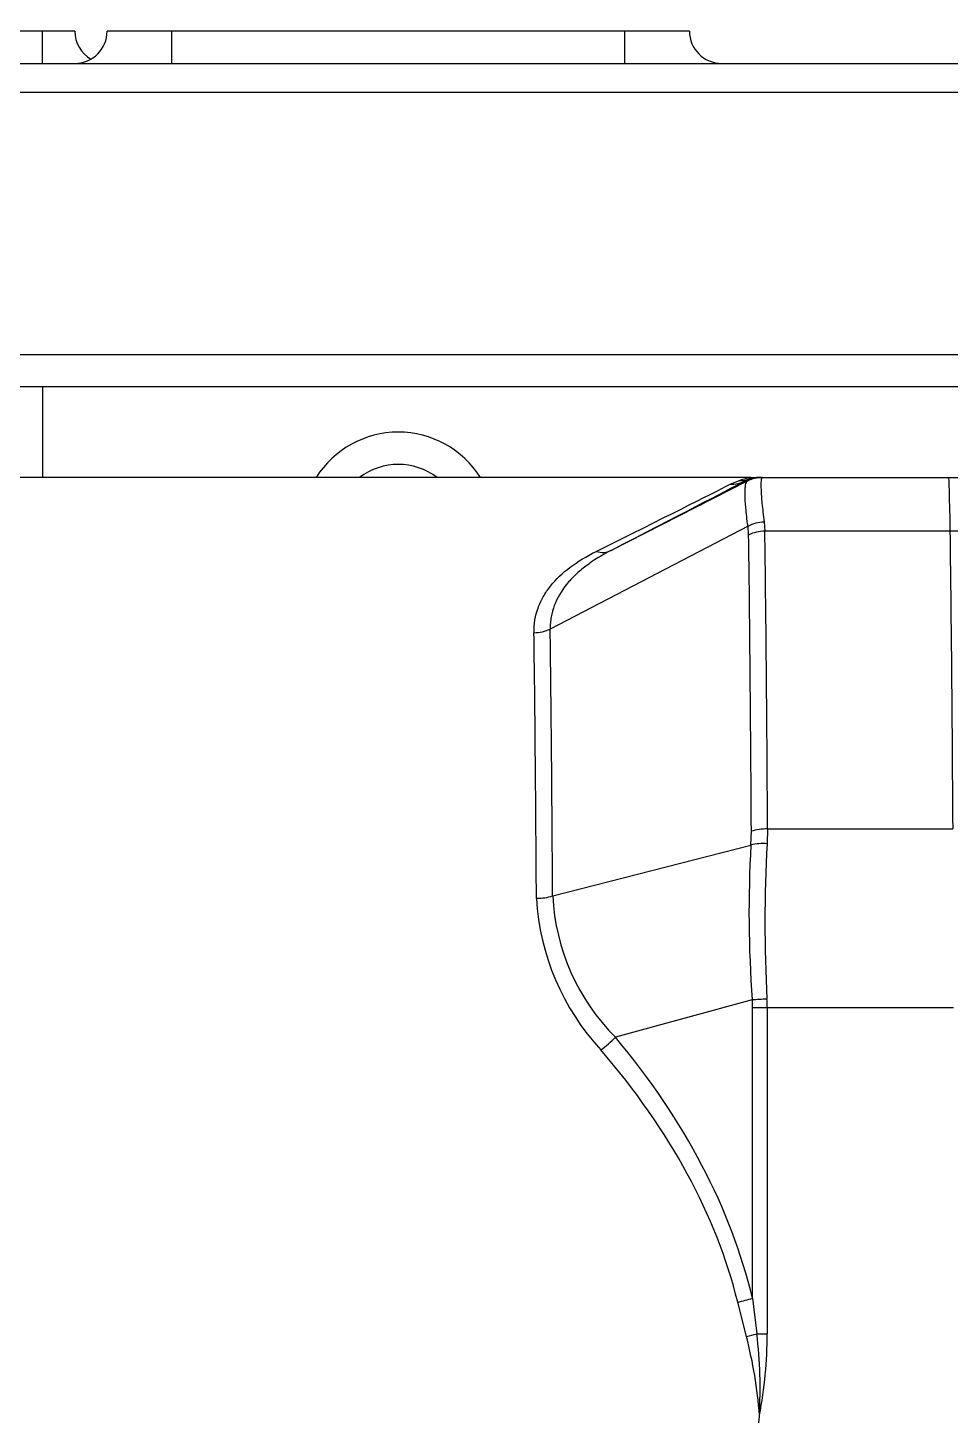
# Model space of a CAD drawing. Header units: millimetres. Extents: x 10462777 to 22643323, y 453826 to 1389191.
# Drawn here: x 11297550.6 to 11297695.5, y 583626.4 to 583844.4 of the extents above; entities that cross this region are included whole.
import ezdxf

# ---------------------------------------------------------------- set-up
doc = ezdxf.new("R2010")
doc.units = ezdxf.units.MM
doc.header["$LTSCALE"] = 200
doc.header["$MEASUREMENT"] = 0
doc.linetypes.add('PHANTOM', pattern=[2.5, 1.25, -0.25, 0.25, -0.25, 0.25, -0.25])
doc.layers.get('0').update_dxf_attribs({"linetype": 'CONTINUOUS'})
doc.layers.add('A290-7329-X301', color=7, linetype='CONTINUOUS')
doc.layers.add('LIBRL_A6-BA-6X16', color=7, linetype='CONTINUOUS')
doc.layers.add('LAYOUT', color=8, linetype='CONTINUOUS', lineweight=25)

# ---------------------------------------------------------------- blocks, each defined once
blk = doc.blocks.new('A$C7DA30AB0')
at = {"layer": 'A290-7329-X301', "color": 7, "linetype": 'Continuous', "ltscale": 25.4}
for p, q in [((2868.51, 3435.43, 0), (2817.71, 3435.43, 0)), ((2868.51, 3430.35, 0), (2868.51, 3435.43, 0)), ((2873.59, 3435.43, 0), (2868.51, 3435.43, 0)), ((2888.83, 3435.43, 0), (2878.67, 3435.43, 0)), ((2959.95, 3435.43, 0), (2888.83, 3435.43, 0)), ((2888.83, 3430.35, 0), (2888.83, 3435.43, 0)), ((2970.11, 3435.43, 0), (2959.95, 3435.43, 0)), ((2959.95, 3430.35, 0), (2959.95, 3435.43, 0)), ((2796, 3430.35, 0), (3133.19, 3430.35, 0)), ((3135.2, 3425.78, 0), (2798.01, 3425.78, 0)), ((2803.59, 3384.63, 0), (3138.96, 3384.63, 0)), ((3136.72, 3379.55, 0), (2801.36, 3379.55, 0)), ((2868.51, 3379.55, 0), (2868.51, 3365.33, 0))]:
    blk.add_line(p, q, dxfattribs=at)
for centre, radius, start, end in [((2878.67, 3435.43, 0), 5.08, 180, 240), ((2873.59, 3435.43, 0), 5.08, 270, 0), ((2975.19, 3435.43, 0), 5.08, 180, 270), ((2924.39, 3357.2, 0), 15.24, 32.231, 147.769), ((2924.39, 3357.2, 0), 10.16, 53.1301, 126.8699)]:
    blk.add_arc(centre, radius, start, end, dxfattribs=at)
at = {"layer": 'LAYOUT', "color": 6, "linetype": 'PHANTOM'}
for centre, radius in [((3030.45, 3025.99, 0), 2693.02), ((3025.99, 3025.99, 0), 589.24)]:
    blk.add_circle(centre, radius, dxfattribs=at)
at = {"layer": 'LIBRL_A6-BA-6X16', "color": 7, "linetype": 'Continuous', "ltscale": 25.4}
for p, q in [((2979.75, 3365.33, 0), (2763.86, 3365.33, 0)), ((2979.46, 3365.06, 0), (2978.83, 3364.78, 0)), ((2979.75, 3365.33, 0), (2981.09, 3365.33, 0)), ((2981.09, 3365.33, 0), (2981.56, 3365.33, 0)), ((2981.56, 3365.33, 0), (3010.82, 3365.33, 0)), ((3009.63, 3365.33, 0), (3010.82, 3365.33, 0)), ((3010.82, 3365.33, 0), (3046.38, 3365.33, 0)), ((2957.8, 3353.85, 0), (2979.23, 3364.76, 0)), ((2976.52, 3364.26, 0), (2977.83, 3364.81, 0)), ((2979.25, 3364.78, 0), (2978.83, 3364.78, 0)), ((2979.32, 3357.65, 0), (2948.25, 3341.5, 0)), ((2979.42, 3356.3, 0), (2979.32, 3357.65, 0)), ((2981.86, 3358.32, 0), (2981.96, 3356.86, 0)), ((3011.08, 3356.86, 0), (2981.96, 3356.86, 0)), ((3046.64, 3356.86, 0), (3011.08, 3356.86, 0)), ((2979.78, 3307.58, 0), (2979.85, 3309.74, 0)), ((2982.4, 3310.12, 0), (2982.33, 3307.78, 0)), ((2982.4, 3310.12, 0), (3011.51, 3310.12, 0)), ((2948.64, 3299.58, 0), (2979.78, 3307.58, 0)), ((2979.99, 3283.24, 0), (2958.51, 3277.38, 0)), ((2980.02, 3236.38, 0), (2980.02, 3282.03, 0)), ((2982.34, 3282.03, 0), (2980.02, 3282.03, 0)), ((3011.59, 3282.03, 0), (2982.34, 3282.03, 0)), ((2982.34, 3282.03, 0), (2982.34, 3230.79, 0)), ((2979.07, 3230.37, 0), (2977.71, 3235.77, 0)), ((2980.02, 3236.38, 0), (2980.7, 3230.79, 0)), ((2980.7, 3230.79, 0), (2982.34, 3230.79, 0))]:
    blk.add_line(p, q, dxfattribs=at)
for centre, radius, start, end in [((2981.09, 3360.25, 0), 5.08, 90, 108.7092), ((3159.09, 3296.95, 0), 179.62, 176.6061, 184.3778), ((3207.54, 3295.37, 0), 225.56, 176.8454, 183.0492), ((2984.17, 3301.32, 0), 38.13, 183.185, 222.8268), ((2982.41, 3301.3, 0), 33.81, 182.9198, 225.0318), ((2910.15, 3212.63, 0), 71.17, 4.3382, 14.4323), ((2908.2, 3222.07, 0), 73.02, 356.8158, 6.8617), ((2913.41, 3230.93, 0), 68.93, 349.1966, 359.8839), ((2910.15, 3223.39, 0), 71.17, 345.5677, 355.6618)]:
    blk.add_arc(centre, radius, start, end, dxfattribs=at)
for centre, major_axis, ratio, start_param, end_param in [((2977.83, 3369.87, 0), (1.69, -4.79), 0.969447, 5.934302, 6.271072), ((2981.54, 3360.23, 0), (-2.68, 4.31), 0.998763, 5.72571, 6.198369), ((2981.56, 3360.25, 0), (0, 5.08), 0.999957, 0, 0.471982), ((2892, 3314.53, 0), (-89.56, -50.8), 0.002255, 3.119261, 3.145568), ((3010.82, 3314.53, 0), (0, -50.8), 0.009264, 2.555907, 3.141593), ((3010.82, 3314.53, 0), (0, 50.8), 0.009264, 5.6975, 6.283185), ((2679.99, 3218.01, 0), (298.54, 147.32), 0.001814, 5.886704, 6.166051), ((2682.3, 3213.49, 0), (298.54, 152.4), 0.001915, 5.88678, 6.166126), ((2976.52, 3369.3, 0), (2.38, -4.49), 0.968237, 5.780273, 6.26634), ((2981.83, 3353.94, 0), (5.02, 0.75), 0.859447, 1.439139, 1.964044), ((2981.94, 3352.63, 0), (5.08, 0.07), 0.833298, 1.554038, 2.077637), ((2981.11, 3218.01, 0), (0, 166.62), 0.009264, 5.298075, 5.6975), ((3010.23, 3218.01, 0), (0, 166.62), 0.009264, 5.298075, 5.6975), ((3010.23, 3218.01, 0), (0, 166.62), 0.009264, 5.298075, 5.6975), ((2978.57, 3218.01, 0), (0, 165.94), 0.009264, 5.298075, 5.6975), ((2955.49, 3358.37, 0), (2.33, -4.51), 0.737739, 5.668096, 6.276946), ((2945.73, 3345.17, 0), (-5.08, -0.07), 0.834375, 1.553989, 2.077588), ((2947.49, 3218.01, 0), (0, 148), 0.009264, 5.296123, 5.699452), ((2944.95, 3218.01, 0), (0, 147.32), 0.009264, 5.296123, 5.699452), ((2982.36, 3307.31, 0), (5.08, 0.03), 0.552747, 1.55968, 2.083279), ((2982.29, 3305.21, 0), (-5.07, 0.37), 0.506279, 4.741128, 5.266032), ((2946.13, 3302.01, 0), (-5.08, -0.03), 0.55112, 1.559694, 2.083293), ((2982.26, 3283.24, 0), (5.07, 0.26), 0.025791, 1.560188, 2.032847), ((2890.04, 3282.03, 0), (89.99, 0), 0.508081, 0, 0.026307), ((2892.3, 3282.03, 0), (-90.03, 0), 0.56424, 3.141593, 3.1679), ((2956.24, 3277.38, 0), (-3.9, -3.25), 0.30405, 1.312119, 1.92097), ((2682.26, 3218.01, 0), (299.95, 0), 0.508081, 0.120811, 0.400157), ((2679.99, 3218.01, 0), (299.9, 0), 0.491222, 0.120811, 0.400157), ((2977.75, 3236.38, 0), (-4.94, -1.18), 0.115159, 1.533835, 2.019902), ((2979.12, 3230.79, 0), (-4.93, -1.23), 0.079171, 1.541551, 1.878322)]:
    blk.add_ellipse(centre, major_axis=major_axis, ratio=ratio, start_param=start_param, end_param=end_param, dxfattribs=at)
for points, knots in [([(2977.83, 3364.81, 0), (2978.33, 3364.98, 0), (2978.74, 3365.11, 0), (2979.22, 3365.24, 0), (2979.36, 3365.28, 0), (2979.59, 3365.32, 0), (2979.68, 3365.33, 0), (2979.75, 3365.33, 0)], [0, 0, 0, 0, 0.5, 0.5, 0.75, 0.75, 1, 1, 1, 1]), ([(2979.75, 3365.33, 0), (2979.82, 3365.33, 0), (2979.86, 3365.32, 0), (2979.91, 3365.3, 0), (2979.91, 3365.28, 0), (2979.84, 3365.22, 0), (2979.7, 3365.15, 0), (2979.46, 3365.06, 0)], [0, 0, 0, 0, 0.25, 0.25, 0.5, 0.5, 1, 1, 1, 1]), ([(2981.55, 3365.31, 0), (2981.47, 3365.26, 0), (2981.41, 3365.06, 0), (2981.34, 3364.42, 0), (2981.34, 3363.97, 0), (2981.37, 3363.09, 0), (2981.39, 3362.76, 0), (2981.44, 3362.04, 0), (2981.47, 3361.65, 0), (2981.6, 3360.38, 0), (2981.71, 3359.41, 0), (2981.86, 3358.32, 0)], [0, 0, 0, 0, 0.25, 0.25, 0.5, 0.5, 0.625, 0.625, 0.75, 0.75, 1, 1, 1, 1]), ([(2979.32, 3357.65, 0), (2979.16, 3358.74, 0), (2979.05, 3359.71, 0), (2978.9, 3361.39, 0), (2978.86, 3362.12, 0), (2978.85, 3363.02, 0), (2978.86, 3363.29, 0), (2978.89, 3363.76, 0), (2978.92, 3363.96, 0), (2979.01, 3364.48, 0), (2979.11, 3364.69, 0), (2979.23, 3364.76, 0)], [0, 0, 0, 0, 0.25, 0.25, 0.5, 0.5, 0.625, 0.625, 0.75, 0.75, 1, 1, 1, 1]), ([(2945.71, 3340.94, 0), (2945.69, 3342.3, 0), (2945.91, 3343.59, 0), (2946.56, 3345.41, 0), (2946.83, 3346.01, 0), (2947.32, 3346.87, 0), (2947.49, 3347.15, 0), (2947.87, 3347.71, 0), (2948.07, 3347.98, 0), (2949.15, 3349.33, 0), (2950.19, 3350.31, 0), (2952.6, 3352.12, 0), (2953.96, 3352.94, 0), (2955.47, 3353.69, 0)], [0, 0, 0, 0, 0.25, 0.25, 0.375, 0.375, 0.4375, 0.4375, 0.5, 0.5, 0.75, 0.75, 1, 1, 1, 1]), ([(2957.8, 3353.85, 0), (2956.34, 3353.09, 0), (2955.02, 3352.28, 0), (2953.27, 3350.95, 0), (2952.72, 3350.49, 0), (2951.96, 3349.77, 0), (2951.72, 3349.53, 0), (2951.25, 3349.03, 0), (2951.03, 3348.77, 0), (2949.98, 3347.47, 0), (2949.34, 3346.37, 0), (2948.68, 3344.62, 0), (2948.52, 3344.02, 0), (2948.35, 3343.09, 0), (2948.31, 3342.78, 0), (2948.26, 3342.15, 0), (2948.25, 3341.83, 0), (2948.25, 3341.5, 0)], [0, 0, 0, 0, 0.25, 0.25, 0.375, 0.375, 0.4375, 0.4375, 0.5, 0.5, 0.75, 0.75, 0.875, 0.875, 0.9375, 0.9375, 1, 1, 1, 1])]:
    blk.add_open_spline(points, degree=3, knots=knots, dxfattribs=at)
blk.add_rational_spline([(2979.23, 3364.76, 0), (2979.26, 3364.78, 0), (2979.25, 3364.78, 0)], [1, 0.999913494435, 1], degree=2, dxfattribs=at)

msp = doc.modelspace()

# ---------------------------------------------------------------- block references
at = {"ltscale": 10}
msp.add_blockref('A$C7DA30AB0', (11294684.4077, 580408.4363, 0), dxfattribs=at)

doc.saveas('drawing.dxf')
